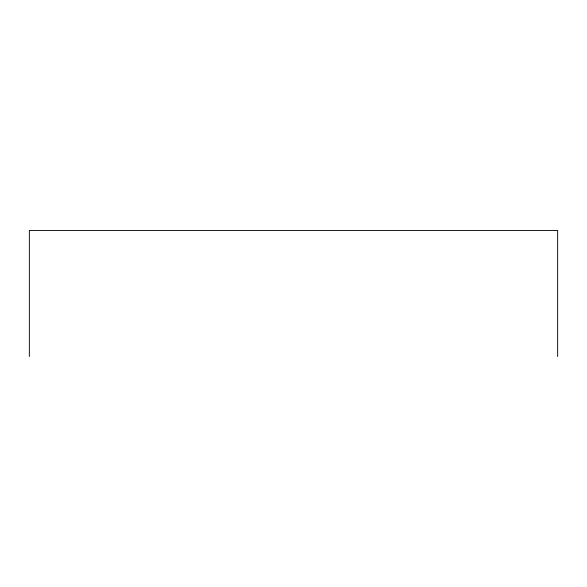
<?xml version="1.0" encoding="UTF-8"?>
<svg xmlns="http://www.w3.org/2000/svg" width="587" height="587" viewBox="0 0 587 587"><rect width="100%" height="100%" fill="white"/><g stroke="black" fill="none" stroke-linecap="round" stroke-linejoin="round"><path stroke-width="0.88" d="M557.65 356.551L557.65 230.449L29.35 230.449L29.35 356.551"/></g></svg>
